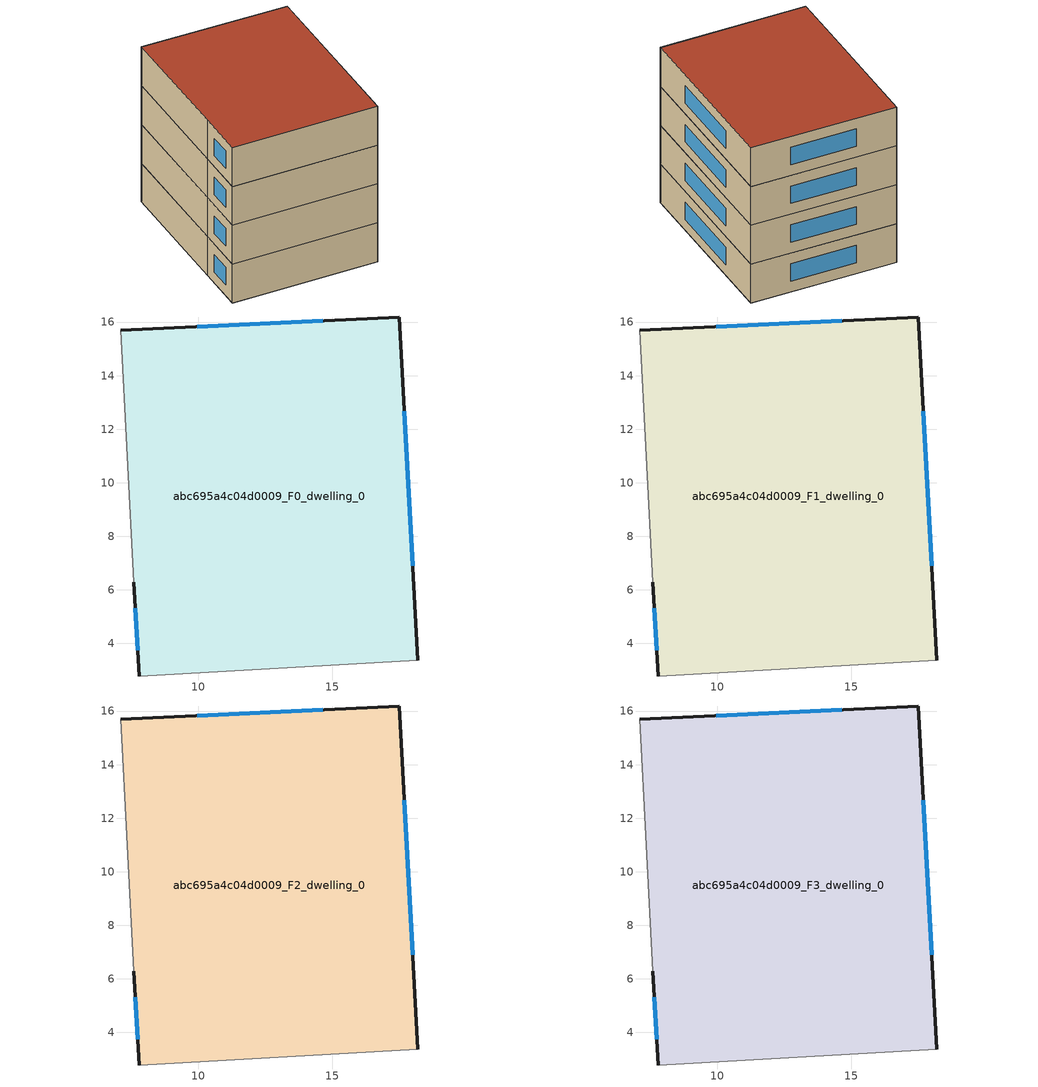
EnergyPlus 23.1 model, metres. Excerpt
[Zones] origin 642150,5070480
abc695a4c04d0009_F0_dwelling_0
 floor ground (EU_floor_Construction): 18.2,3.38 17.51,16.19 7.1,15.69 7.6,6.29 7.8,2.78 z0
 wall outside (EU_wall_Construction): 7.1,15.69 17.51,16.19 18.2,3.38 / 7.8,2.78 7.6,6.29 z0:3
 wall adiabatic (EU_wall_Construction): 7.6,6.29 7.1,15.69 / 18.2,3.38 7.8,2.78 z0:3
 window (EU_Window_Construction): 9.97,15.83 14.64,16.05 / 17.7,12.66 18.01,6.91 / 7.74,3.75 7.65,5.32 z0.83:2.17
abc695a4c04d0009_F1_dwelling_0
 floor to abc695a4c04d0009_F0_dwelling_0 (EU_floor_Construction): 18.2,3.38 17.51,16.19 7.1,15.69 7.6,6.29 7.8,2.78 z3
 wall outside (EU_wall_Construction): 7.1,15.69 17.51,16.19 18.2,3.38 / 7.8,2.78 7.6,6.29 z3:6
 wall adiabatic (EU_wall_Construction): 7.6,6.29 7.1,15.69 / 18.2,3.38 7.8,2.78 z3:6
 window (EU_Window_Construction): 9.97,15.83 14.64,16.05 / 17.7,12.66 18.01,6.91 / 7.74,3.75 7.65,5.32 z3.83:5.17
abc695a4c04d0009_F2_dwelling_0
 floor to abc695a4c04d0009_F1_dwelling_0 (EU_floor_Construction): 18.2,3.38 17.51,16.19 7.1,15.69 7.6,6.29 7.8,2.78 z6
 wall outside (EU_wall_Construction): 7.1,15.69 17.51,16.19 18.2,3.38 / 7.8,2.78 7.6,6.29 z6:9
 wall adiabatic (EU_wall_Construction): 7.6,6.29 7.1,15.69 / 18.2,3.38 7.8,2.78 z6:9
 window (EU_Window_Construction): 9.97,15.83 14.64,16.05 / 17.7,12.66 18.01,6.91 / 7.74,3.75 7.65,5.32 z6.83:8.17
abc695a4c04d0009_F3_dwelling_0
 floor to abc695a4c04d0009_F2_dwelling_0 (EU_floor_Construction): 18.2,3.38 17.51,16.19 7.1,15.69 7.6,6.29 7.8,2.78 z9
 wall outside (EU_wall_Construction): 7.1,15.69 17.51,16.19 18.2,3.38 / 7.8,2.78 7.6,6.29 z9:12
 wall adiabatic (EU_wall_Construction): 7.6,6.29 7.1,15.69 / 18.2,3.38 7.8,2.78 z9:12
 window (EU_Window_Construction): 9.97,15.83 14.64,16.05 / 17.7,12.66 18.01,6.91 / 7.74,3.75 7.65,5.32 z9.83:11.17
 roof outside (EU_roof_Construction): 17.51,16.19 18.2,3.38 7.8,2.78 7.6,6.29 7.1,15.69 z12
shading: 7.1,15.69 7.66,6.28 z0:11.5
[Building]
EU S2 Campaign: North Axis=0; Terrain=City; Solar Distribution=FullExterior
[Site:Location]
Lyon-Bron: Latitude=45.75; Longitude=5; Time Zone=1; Elevation=198
[SizingPeriod:WeatherFileDays]
AnnualSizingPeriod: Begin Month=1; Begin Day of Month=1; End Month=12; End Day of Month=31; Day of Week for Start Day=Monday; Use Weather File Daylight Saving Period=No; Use Weather File Rain and Snow Indicators=No
[MATERIAL]
EU_InternalMass_Material: Roughness=MediumRough; Thickness=0.1; Conductivity=1; Density=1800; Specific Heat=900; Thermal Absorptance=0.9; Solar Absorptance=0.7; Visible Absorptance=0.7
[MATERIAL:NOMASS] Roughness=MediumRough; Thermal Absorptance=0.9; Solar Absorptance=0.7; Visible Absorptance=0.7
Name | Thermal Resistance
EU_wall_NoMass | 0.87146
EU_roof_NoMass | 0.842276
EU_floor_NoMass | 0.496999
[WINDOWMATERIAL:SIMPLEGLAZINGSYSTEM]
EU_Window_SimpleGlazing: UFactor=2.2525; Solar Heat Gain Coefficient=0.76; Visible Transmittance=0.76
[CONSTRUCTION]
EU_wall_Construction: EU_wall_NoMass
EU_roof_Construction: EU_roof_NoMass
EU_floor_Construction: EU_floor_NoMass
EU_InternalMass_Construction: EU_InternalMass_Material
EU_Window_Construction: EU_Window_SimpleGlazing
[ZONE] Type=1; Multiplier=1; Ceiling Height=autocalculate; Volume=402.856; Floor Area=autocalculate; Part of Total Floor Area=Yes
abc695a4c04d0009_F0_dwelling_0; abc695a4c04d0009_F1_dwelling_0; abc695a4c04d0009_F2_dwelling_0; abc695a4c04d0009_F3_dwelling_0
[INTERNALMASS] Construction=EU_InternalMass_Construction; Surface Area=134.285
Name | Zone or ZoneList
abc695a4c04d0009_F0_dwelling_0_EU_InternalMass | abc695a4c04d0009_F0_dwelling_0
abc695a4c04d0009_F1_dwelling_0_EU_InternalMass | abc695a4c04d0009_F1_dwelling_0
abc695a4c04d0009_F2_dwelling_0_EU_InternalMass | abc695a4c04d0009_F2_dwelling_0
abc695a4c04d0009_F3_dwelling_0_EU_InternalMass | abc695a4c04d0009_F3_dwelling_0
[OTHEREQUIPMENT] Fuel Type=Electricity; Design Level Calculation Method=Watts/Area; Power per Zone Floor Area=1; Fraction Latent=0; Fraction Radiant=0; Fraction Lost=0; Carbon Dioxide Generation Rate=0; EndUse Subcategory=EU_Step8_InternalGains
Name | Zone or ZoneList or Space or SpaceList | Schedule
EU_Step8_InternalGain_abc695a4c04d0009_F0_dwelling_0_f000 | abc695a4c04d0009_F0_dwelling_0 | EU_Step8_GainSchedule_abc695a4c04d0009_F0_dwelling_0_f000
EU_Step8_InternalGain_abc695a4c04d0009_F1_dwelling_0_f000 | abc695a4c04d0009_F1_dwelling_0 | EU_Step8_GainSchedule_abc695a4c04d0009_F1_dwelling_0_f000
EU_Step8_InternalGain_abc695a4c04d0009_F2_dwelling_0_f000 | abc695a4c04d0009_F2_dwelling_0 | EU_Step8_GainSchedule_abc695a4c04d0009_F2_dwelling_0_f000
EU_Step8_InternalGain_abc695a4c04d0009_F3_dwelling_0_f000 | abc695a4c04d0009_F3_dwelling_0 | EU_Step8_GainSchedule_abc695a4c04d0009_F3_dwelling_0_f000
[ZONEVENTILATION:DESIGNFLOWRATE] Schedule=EU_AlwaysOn; Design Flow Rate Calculation Method=AirChanges/Hour; Air Changes per Hour=0.425; Ventilation Type=Natural; Fan Pressure Rise=0; Fan Total Efficiency=1; Constant Term Coefficient=1; Temperature Term Coefficient=0; Velocity Term Coefficient=0; Velocity Squared Term Coefficient=0; Minimum Indoor Temperature=-100; Maximum Indoor Temperature=100; Delta Temperature=-100; Minimum Outdoor Temperature=-100; Maximum Outdoor Temperature=100; Maximum Wind Speed=40
Name | Zone or ZoneList or Space or SpaceList
EU_ConstantAir_abc695a4c04d0009_F0_dwelling_0 | abc695a4c04d0009_F0_dwelling_0
EU_ConstantAir_abc695a4c04d0009_F1_dwelling_0 | abc695a4c04d0009_F1_dwelling_0
EU_ConstantAir_abc695a4c04d0009_F2_dwelling_0 | abc695a4c04d0009_F2_dwelling_0
EU_ConstantAir_abc695a4c04d0009_F3_dwelling_0 | abc695a4c04d0009_F3_dwelling_0
[HVACTEMPLATE:THERMOSTAT] Constant Heating Setpoint=20; Constant Cooling Setpoint=50
EU_HeatOnly_abc695a4c04d0009_F0_dwelling_0; EU_HeatOnly_abc695a4c04d0009_F1_dwelling_0; EU_HeatOnly_abc695a4c04d0009_F2_dwelling_0; EU_HeatOnly_abc695a4c04d0009_F3_dwelling_0
[HVACTEMPLATE:ZONE:IDEALLOADSAIRSYSTEM] System Availability Schedule=EU_AlwaysOn; Maximum Heating Supply Air Temperature=50; Minimum Cooling Supply Air Temperature=13; Maximum Heating Supply Air Humidity Ratio=0.0156; Minimum Cooling Supply Air Humidity Ratio=0.0077; Heating Limit=NoLimit; Cooling Limit=NoLimit; Heating Availability Schedule=EU_AlwaysOn; Cooling Availability Schedule=EU_CoolingOff; Dehumidification Control Type=ConstantSensibleHeatRatio; Cooling Sensible Heat Ratio=0.7; Dehumidification Setpoint=60; Humidification Control Type=None; Humidification Setpoint=30; Outdoor Air Method=None; Outdoor Air Flow Rate per Person=0.00944; Outdoor Air Flow Rate per Zone Floor Area=0; Outdoor Air Flow Rate per Zone=0; Demand Controlled Ventilation Type=None; Outdoor Air Economizer Type=NoEconomizer; Heat Recovery Type=None; Sensible Heat Recovery Effectiveness=0.7; Latent Heat Recovery Effectiveness=0.65
Name | Template Thermostat
abc695a4c04d0009_F0_dwelling_0 | EU_HeatOnly_abc695a4c04d0009_F0_dwelling_0
abc695a4c04d0009_F1_dwelling_0 | EU_HeatOnly_abc695a4c04d0009_F1_dwelling_0
abc695a4c04d0009_F2_dwelling_0 | EU_HeatOnly_abc695a4c04d0009_F2_dwelling_0
abc695a4c04d0009_F3_dwelling_0 | EU_HeatOnly_abc695a4c04d0009_F3_dwelling_0
[SIZING:ZONE] Zone Cooling Design Supply Air Temperature Input Method=SupplyAirTemperature; Zone Cooling Design Supply Air Temperature=13; Zone Heating Design Supply Air Temperature Input Method=SupplyAirTemperature; Zone Heating Design Supply Air Temperature=50; Zone Cooling Design Supply Air Humidity Ratio=0.008; Zone Heating Design Supply Air Humidity Ratio=0.008; Cooling Design Air Flow Method=DesignDay; Cooling Design Air Flow Rate=0; Cooling Minimum Air Flow per Zone Floor Area=0.000762; Cooling Minimum Air Flow=0; Cooling Minimum Air Flow Fraction=0.2; Heating Design Air Flow Method=DesignDay; Heating Design Air Flow Rate=0; Heating Maximum Air Flow per Zone Floor Area=0.002032; Heating Maximum Air Flow=0.141576; Heating Maximum Air Flow Fraction=0.3; Account for Dedicated Outdoor Air System=No; Dedicated Outdoor Air System Control Strategy=NeutralSupplyAir; Dedicated Outdoor Air Low Setpoint Temperature for Design=autosize; Dedicated Outdoor Air High Setpoint Temperature for Design=autosize; Zone Load Sizing Method=Sensible Load Only No Latent Load; Zone Latent Cooling Design Supply Air Humidity Ratio Input Method=HumidityRatioDifference; Zone Cooling Design Supply Air Humidity Ratio Difference=0.005; Zone Latent Heating Design Supply Air Humidity Ratio Input Method=HumidityRatioDifference; Zone Humidification Design Supply Air Humidity Ratio Difference=0.005
abc695a4c04d0009_F0_dwelling_0; abc695a4c04d0009_F1_dwelling_0; abc695a4c04d0009_F2_dwelling_0; abc695a4c04d0009_F3_dwelling_0
[SCHEDULE:CONSTANT]
Name | Hourly Value
EU_AlwaysOn | 1
EU_CoolingOff | 0
[SCHEDULE:FILE] Column Number=1; Rows to Skip at Top=0; Number of Hours of Data=8760; Column Separator=Comma; Interpolate to Timestep=No; Minutes per Item=60; Adjust Schedule for Daylight Savings=Yes
Name | File
EU_Step8_GainSchedule_abc695a4c04d0009_F0_dwelling_0_f000 | ../../schedules/abc695a4c04d0009/abc695a4c04d0009_F0_dwelling_0_f000_gain.csv
EU_Step8_GainSchedule_abc695a4c04d0009_F1_dwelling_0_f000 | ../../schedules/abc695a4c04d0009/abc695a4c04d0009_F1_dwelling_0_f000_gain.csv
EU_Step8_GainSchedule_abc695a4c04d0009_F2_dwelling_0_f000 | ../../schedules/abc695a4c04d0009/abc695a4c04d0009_F2_dwelling_0_f000_gain.csv
EU_Step8_GainSchedule_abc695a4c04d0009_F3_dwelling_0_f000 | ../../schedules/abc695a4c04d0009/abc695a4c04d0009_F3_dwelling_0_f000_gain.csv
